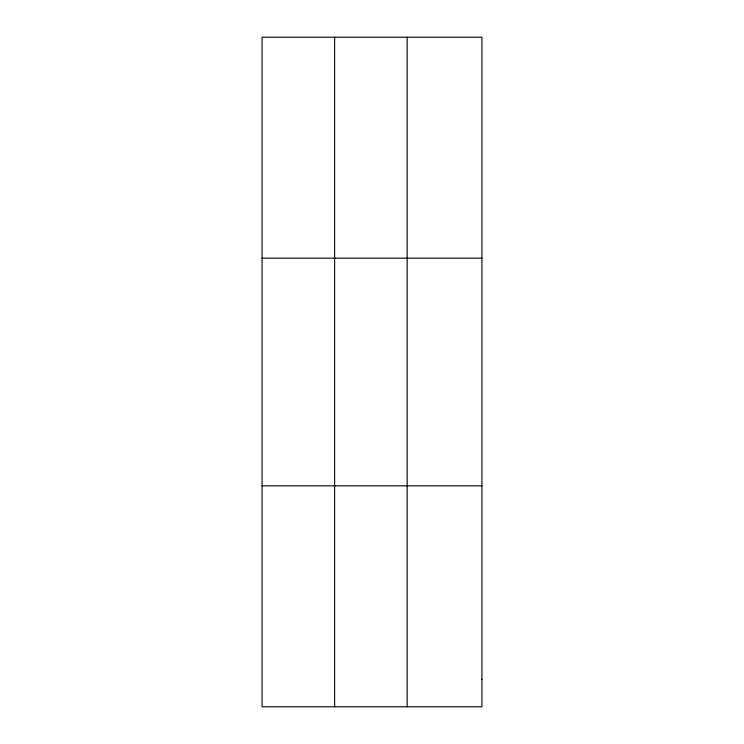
<?xml version="1.0" encoding="UTF-8"?>
<svg xmlns="http://www.w3.org/2000/svg" width="744" height="744" viewBox="0 0 744 744"><rect width="100%" height="100%" fill="white"/><g stroke="black" fill="none" stroke-linecap="round" stroke-linejoin="round"><path stroke-width="1.12" d="M334.623 706.8L334.623 37.2M407.173 706.8L407.173 37.2M262.074 258.168L481.926 258.168M262.074 485.832L481.926 485.832M481.926 679.179L481.926 706.8L262.074 706.8L262.074 37.2L481.926 37.2L481.926 679.179"/></g></svg>
